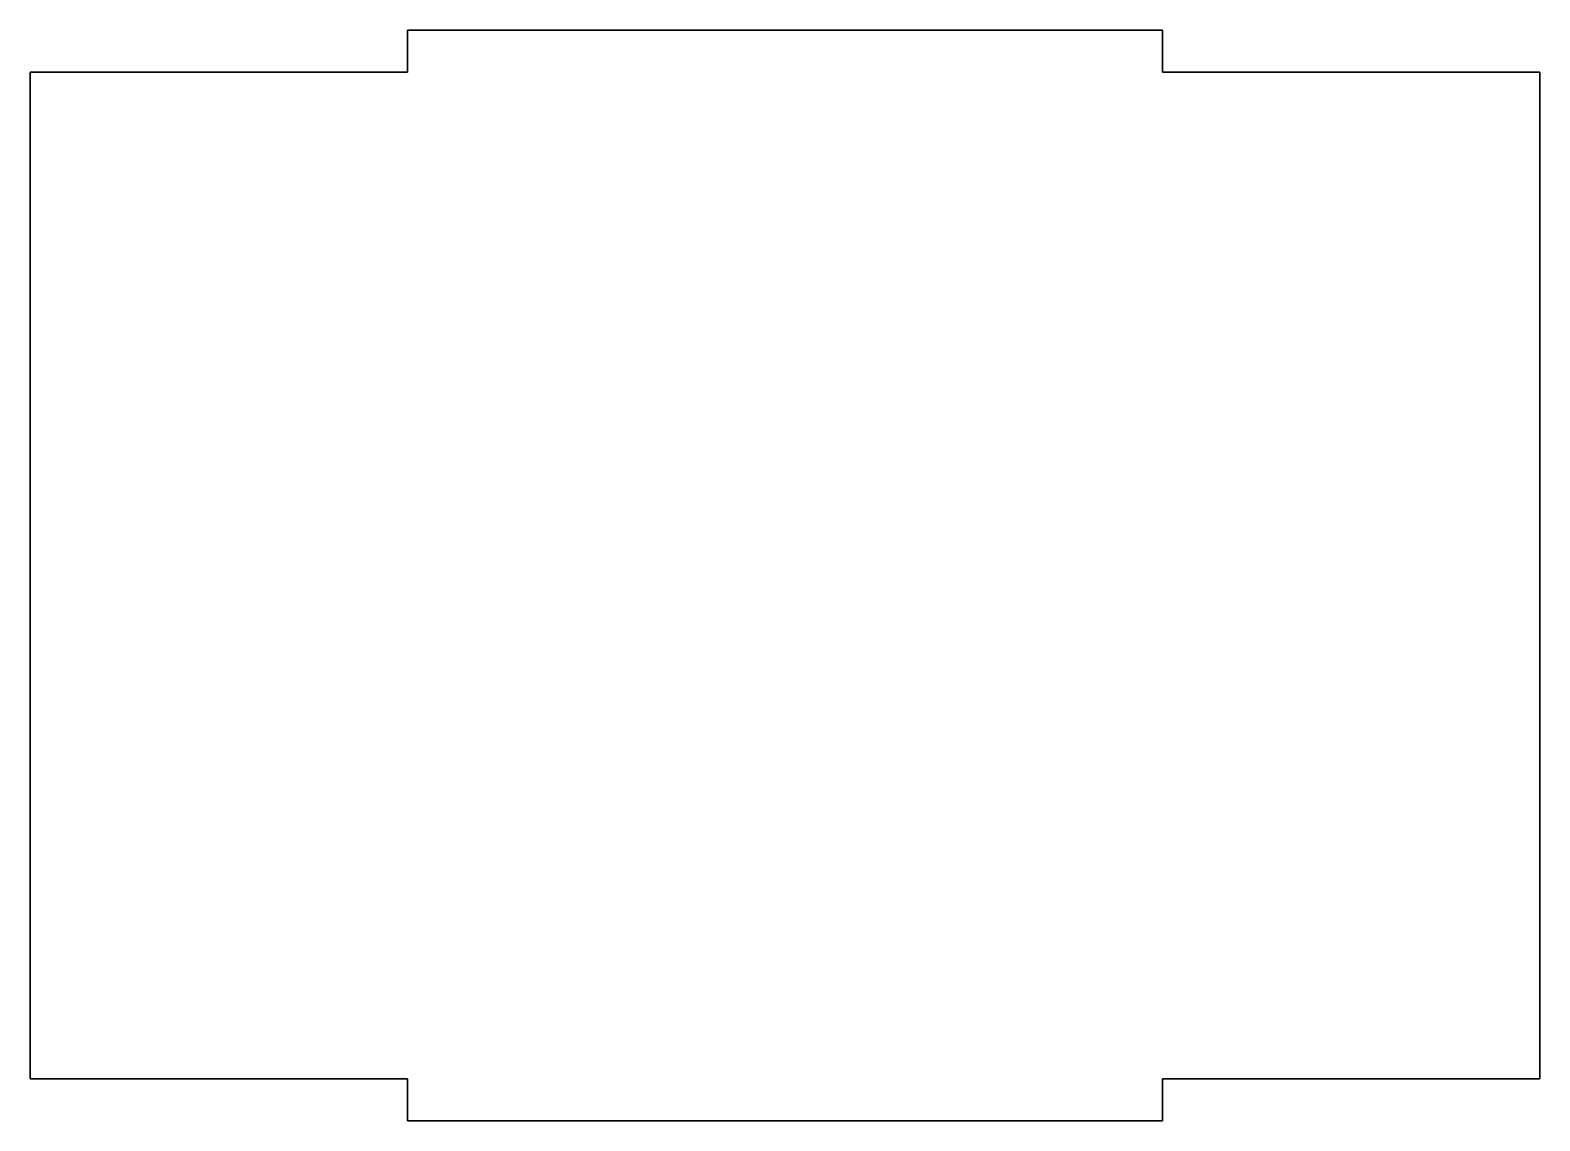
# Model space of a CAD drawing. Extents: x 120 to 300, y 84 to 214.
import ezdxf

# ---------------------------------------------------------------- set-up
doc = ezdxf.new("R2010")
doc.units = 0

msp = doc.modelspace()

# ---------------------------------------------------------------- linework, layer by layer
at = {"color": 7, "lineweight": 35}
for p, q in [((255, 213.5), (165, 213.5)), ((165, 208.5), (120, 208.5)), ((120, 208.5), (120, 88.5)), ((300, 208.5), (255, 208.5)), ((300, 88.5), (300, 208.5)), ((120, 88.5), (165, 88.5)), ((255, 88.5), (300, 88.5)), ((255, 83.5), (165, 83.5))]:
    msp.add_line(p, q, dxfattribs=at)
at = {"color": 7, "lineweight": 35, "ltscale": 0.125}
for p, q in [((165, 213.5), (165, 208.5)), ((255, 213.5), (255, 208.5)), ((165, 88.5), (165, 83.5)), ((255, 88.5), (255, 83.5))]:
    msp.add_line(p, q, dxfattribs=at)

doc.saveas('drawing.dxf')
